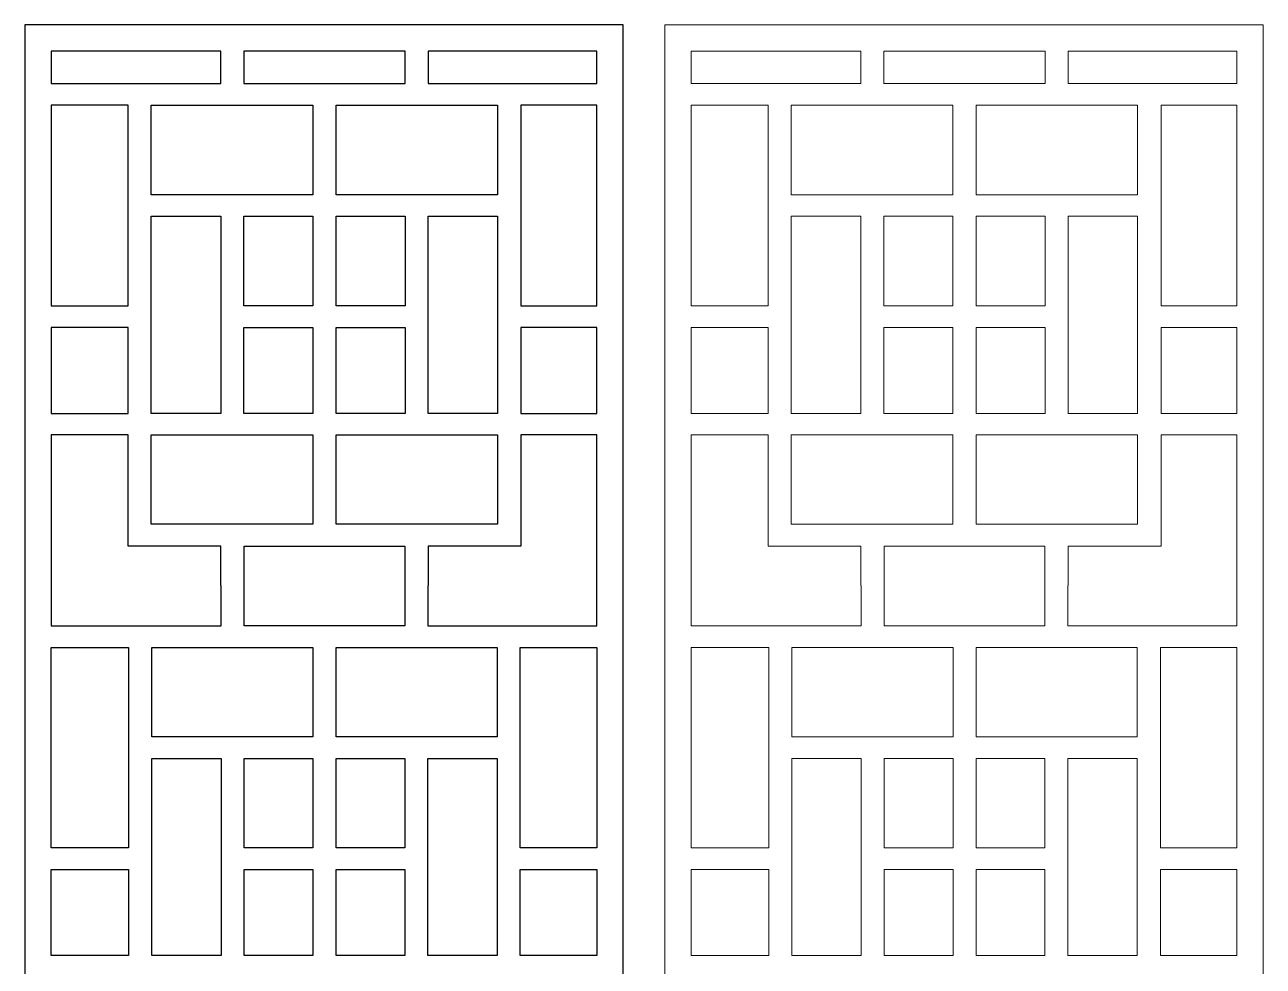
# Model space of a CAD drawing. Header units: centimetres. Extents: x -9.7 to 9.4, y -13.1 to 12.7.
# Drawn here: x -9.73 to 9.39, y -1.8 to 12.74 of the extents above; entities that cross this region are included whole.
import ezdxf

# ---------------------------------------------------------------- set-up
doc = ezdxf.new("R2010")
doc.units = ezdxf.units.CM
doc.header["$MEASUREMENT"] = 0
doc.layers.add('layer 1', color=7, linetype='Continuous')

msp = doc.modelspace()

# ---------------------------------------------------------------- linework, layer by layer
at = {"layer": 'layer 1', "color": 242}
for points, knots in [([(-9.72977, 12.74355), (-9.72977, 12.74355), (-0.49213, 12.74355), (-0.49213, 12.74355), (-0.49213, 12.74355), (-0.49213, 12.74355), (-0.49213, 12.60523), (-0.49213, 12.60523), (-0.49213, 12.60523), (-0.49213, 12.60523), (-0.49213, -12.88596), (-0.49213, -12.88596), (-0.49213, -12.88596), (-0.49213, -12.88596), (-0.49213, -13.14049), (-0.49213, -13.14049), (-0.49213, -13.14049), (-0.49213, -13.14049), (-9.72977, -13.14049), (-9.72977, -13.14049), (-9.72977, -13.14049), (-9.72977, -13.14049), (-9.72977, -12.88596), (-9.72977, -12.88596), (-9.72977, -12.88596), (-9.72977, -12.88596), (-9.72977, 12.60523), (-9.72977, 12.60523), (-9.72977, 12.60523), (-9.72977, 12.60523), (-9.72977, 12.74355), (-9.72977, 12.74355)], [0, 0, 0, 0, 0.11111111, 0.11111111, 0.11111111, 0.11111111, 0.22222222, 0.22222222, 0.22222222, 0.22222222, 0.33333333, 0.33333333, 0.33333333, 0.33333333, 0.44444444, 0.44444444, 0.44444444, 0.44444444, 0.55555556, 0.55555556, 0.55555556, 0.55555556, 0.66666667, 0.66666667, 0.66666667, 0.66666667, 0.77777778, 0.77777778, 0.77777778, 0.77777778, 1, 1, 1, 1]), ([(-6.70442, 12.33583), (-6.70442, 12.33583), (-6.70442, 11.83615), (-6.70442, 11.83615), (-6.70442, 11.83615), (-6.70442, 11.83615), (-9.32206, 11.83615), (-9.32206, 11.83615), (-9.32206, 11.83615), (-9.32206, 11.83615), (-9.32206, 12.33583), (-9.32206, 12.33583), (-9.32206, 12.33583), (-9.32206, 12.33583), (-6.70442, 12.33583), (-6.70442, 12.33583)], [0, 0, 0, 0, 0.2, 0.2, 0.2, 0.2, 0.4, 0.4, 0.4, 0.4, 0.6, 0.6, 0.6, 0.6, 1, 1, 1, 1]), ([(-3.85854, 12.33583), (-3.85854, 12.33583), (-3.85854, 11.83615), (-3.85854, 11.83615), (-3.85854, 11.83615), (-3.85854, 11.83615), (-6.34726, 11.83615), (-6.34726, 11.83615), (-6.34726, 11.83615), (-6.34726, 11.83615), (-6.34726, 12.33583), (-6.34726, 12.33583), (-6.34726, 12.33583), (-6.34726, 12.33583), (-3.85854, 12.33583), (-3.85854, 12.33583)], [0, 0, 0, 0, 0.2, 0.2, 0.2, 0.2, 0.4, 0.4, 0.4, 0.4, 0.6, 0.6, 0.6, 0.6, 1, 1, 1, 1]), ([(-0.89984, 11.83615), (-0.89984, 11.83615), (-3.50138, 11.83615), (-3.50138, 11.83615), (-3.50138, 11.83615), (-3.50138, 11.83615), (-3.50138, 12.33583), (-3.50138, 12.33583), (-3.50138, 12.33583), (-3.50138, 12.33583), (-0.89984, 12.33583), (-0.89984, 12.33583), (-0.89984, 12.33583), (-0.89984, 12.33583), (-0.89984, 11.83615), (-0.89984, 11.83615)], [0, 0, 0, 0, 0.2, 0.2, 0.2, 0.2, 0.4, 0.4, 0.4, 0.4, 0.6, 0.6, 0.6, 0.6, 1, 1, 1, 1]), ([(-9.32206, 11.50325), (-9.32206, 11.50325), (-8.13559, 11.50325), (-8.13559, 11.50325), (-8.13559, 11.50325), (-8.13559, 11.50325), (-8.13559, 8.40338), (-8.13559, 8.40338), (-8.13559, 8.40338), (-8.13559, 8.40338), (-9.32206, 8.40338), (-9.32206, 8.40338), (-9.32206, 8.40338), (-9.32206, 8.40338), (-9.32206, 11.50325), (-9.32206, 11.50325)], [0, 0, 0, 0, 0.2, 0.2, 0.2, 0.2, 0.4, 0.4, 0.4, 0.4, 0.6, 0.6, 0.6, 0.6, 1, 1, 1, 1]), ([(-7.77843, 10.11885), (-7.77843, 10.11885), (-5.28148, 10.11885), (-5.28148, 10.11885), (-5.28148, 10.11885), (-5.28148, 10.11885), (-5.28148, 11.50325), (-5.28148, 11.50325), (-5.28148, 11.50325), (-5.28148, 11.50325), (-7.77843, 11.50325), (-7.77843, 11.50325), (-7.77843, 11.50325), (-7.77843, 11.50325), (-7.77843, 10.11885), (-7.77843, 10.11885)], [0, 0, 0, 0, 0.2, 0.2, 0.2, 0.2, 0.4, 0.4, 0.4, 0.4, 0.6, 0.6, 0.6, 0.6, 1, 1, 1, 1]), ([(-4.92437, 10.11885), (-4.92437, 10.11885), (-2.43423, 10.11885), (-2.43423, 10.11885), (-2.43423, 10.11885), (-2.43423, 10.11885), (-2.43423, 11.50325), (-2.43423, 11.50325), (-2.43423, 11.50325), (-2.43423, 11.50325), (-4.92437, 11.50325), (-4.92437, 11.50325), (-4.92437, 11.50325), (-4.92437, 11.50325), (-4.92437, 10.11885), (-4.92437, 10.11885)], [0, 0, 0, 0, 0.2, 0.2, 0.2, 0.2, 0.4, 0.4, 0.4, 0.4, 0.6, 0.6, 0.6, 0.6, 1, 1, 1, 1]), ([(-0.89984, 8.40338), (-0.89984, 8.40338), (-2.07025, 8.40338), (-2.07025, 8.40338), (-2.07025, 8.40338), (-2.07025, 8.40338), (-2.07025, 11.50325), (-2.07025, 11.50325), (-2.07025, 11.50325), (-2.07025, 11.50325), (-0.89984, 11.50325), (-0.89984, 11.50325), (-0.89984, 11.50325), (-0.89984, 11.50325), (-0.89984, 8.40338), (-0.89984, 8.40338)], [0, 0, 0, 0, 0.2, 0.2, 0.2, 0.2, 0.4, 0.4, 0.4, 0.4, 0.6, 0.6, 0.6, 0.6, 1, 1, 1, 1]), ([(-6.70442, 9.7859), (-6.70442, 9.7859), (-7.77843, 9.7859), (-7.77843, 9.7859), (-7.77843, 9.7859), (-7.77843, 9.7859), (-7.77843, 6.74246), (-7.77843, 6.74246), (-7.77843, 6.74246), (-7.77843, 6.74246), (-6.70442, 6.74246), (-6.70442, 6.74246), (-6.70442, 6.74246), (-6.70442, 6.74246), (-6.70442, 9.7859), (-6.70442, 9.7859)], [0, 0, 0, 0, 0.2, 0.2, 0.2, 0.2, 0.4, 0.4, 0.4, 0.4, 0.6, 0.6, 0.6, 0.6, 1, 1, 1, 1]), ([(-5.28148, 9.7859), (-5.28148, 9.7859), (-6.34726, 9.7859), (-6.34726, 9.7859), (-6.34726, 9.7859), (-6.34726, 9.7859), (-6.34726, 8.40338), (-6.34726, 8.40338), (-6.34726, 8.40338), (-6.34726, 8.40338), (-5.28148, 8.40338), (-5.28148, 8.40338), (-5.28148, 8.40338), (-5.28148, 8.40338), (-5.28148, 9.7859), (-5.28148, 9.7859)], [0, 0, 0, 0, 0.2, 0.2, 0.2, 0.2, 0.4, 0.4, 0.4, 0.4, 0.6, 0.6, 0.6, 0.6, 1, 1, 1, 1]), ([(-3.85854, 9.7859), (-3.85854, 9.7859), (-4.92437, 9.7859), (-4.92437, 9.7859), (-4.92437, 9.7859), (-4.92437, 9.7859), (-4.92437, 8.40338), (-4.92437, 8.40338), (-4.92437, 8.40338), (-4.92437, 8.40338), (-3.85854, 8.40338), (-3.85854, 8.40338), (-3.85854, 8.40338), (-3.85854, 8.40338), (-3.85854, 9.7859), (-3.85854, 9.7859)], [0, 0, 0, 0, 0.2, 0.2, 0.2, 0.2, 0.4, 0.4, 0.4, 0.4, 0.6, 0.6, 0.6, 0.6, 1, 1, 1, 1]), ([(-2.43423, 9.7859), (-2.43423, 9.7859), (-3.50138, 9.7859), (-3.50138, 9.7859), (-3.50138, 9.7859), (-3.50138, 9.7859), (-3.50138, 6.74246), (-3.50138, 6.74246), (-3.50138, 6.74246), (-3.50138, 6.74246), (-2.43423, 6.74246), (-2.43423, 6.74246), (-2.43423, 6.74246), (-2.43423, 6.74246), (-2.43423, 9.7859), (-2.43423, 9.7859)], [0, 0, 0, 0, 0.2, 0.2, 0.2, 0.2, 0.4, 0.4, 0.4, 0.4, 0.6, 0.6, 0.6, 0.6, 1, 1, 1, 1]), ([(-9.32206, 8.07048), (-9.32206, 8.07048), (-8.13559, 8.07048), (-8.13559, 8.07048), (-8.13559, 8.07048), (-8.13559, 8.07048), (-8.13559, 6.74246), (-8.13559, 6.74246), (-8.13559, 6.74246), (-8.13559, 6.74246), (-9.32206, 6.74246), (-9.32206, 6.74246), (-9.32206, 6.74246), (-9.32206, 6.74246), (-9.32206, 8.07048), (-9.32206, 8.07048)], [0, 0, 0, 0, 0.2, 0.2, 0.2, 0.2, 0.4, 0.4, 0.4, 0.4, 0.6, 0.6, 0.6, 0.6, 1, 1, 1, 1]), ([(-5.28148, 8.07048), (-5.28148, 8.07048), (-6.34726, 8.07048), (-6.34726, 8.07048), (-6.34726, 8.07048), (-6.34726, 8.07048), (-6.34726, 6.74246), (-6.34726, 6.74246), (-6.34726, 6.74246), (-6.34726, 6.74246), (-5.28148, 6.74246), (-5.28148, 6.74246), (-5.28148, 6.74246), (-5.28148, 6.74246), (-5.28148, 8.07048), (-5.28148, 8.07048)], [0, 0, 0, 0, 0.2, 0.2, 0.2, 0.2, 0.4, 0.4, 0.4, 0.4, 0.6, 0.6, 0.6, 0.6, 1, 1, 1, 1]), ([(-3.85854, 8.07048), (-3.85854, 8.07048), (-4.92437, 8.07048), (-4.92437, 8.07048), (-4.92437, 8.07048), (-4.92437, 8.07048), (-4.92437, 6.74246), (-4.92437, 6.74246), (-4.92437, 6.74246), (-4.92437, 6.74246), (-3.85854, 6.74246), (-3.85854, 6.74246), (-3.85854, 6.74246), (-3.85854, 6.74246), (-3.85854, 8.07048), (-3.85854, 8.07048)], [0, 0, 0, 0, 0.2, 0.2, 0.2, 0.2, 0.4, 0.4, 0.4, 0.4, 0.6, 0.6, 0.6, 0.6, 1, 1, 1, 1]), ([(-0.89984, 6.74246), (-0.89984, 6.74246), (-2.07025, 6.74246), (-2.07025, 6.74246), (-2.07025, 6.74246), (-2.07025, 6.74246), (-2.07025, 8.07048), (-2.07025, 8.07048), (-2.07025, 8.07048), (-2.07025, 8.07048), (-0.89984, 8.07048), (-0.89984, 8.07048), (-0.89984, 8.07048), (-0.89984, 8.07048), (-0.89984, 6.74246), (-0.89984, 6.74246)], [0, 0, 0, 0, 0.2, 0.2, 0.2, 0.2, 0.4, 0.4, 0.4, 0.4, 0.6, 0.6, 0.6, 0.6, 1, 1, 1, 1]), ([(-9.32206, 6.40951), (-9.32206, 6.40951), (-8.13559, 6.40951), (-8.13559, 6.40951), (-8.13559, 6.40951), (-8.13559, 6.40951), (-8.13559, 4.68927), (-8.13559, 4.68927), (-8.13559, 4.68927), (-7.67632, 4.68927), (-7.17756, 4.68927), (-6.70442, 4.68927), (-6.70442, 4.68927), (-6.70442, 4.68927), (-6.70442, 4.08258), (-6.70442, 4.08258), (-6.70442, 4.08258), (-6.70442, 4.08258), (-6.69964, 4.08258), (-6.69964, 4.08258), (-6.69964, 4.08258), (-6.69964, 4.08258), (-6.69964, 3.46151), (-6.69964, 3.46151), (-6.69964, 3.46151), (-6.69964, 3.46151), (-9.32206, 3.46151), (-9.32206, 3.46151), (-9.32206, 3.46151), (-9.32206, 3.46151), (-9.32206, 6.40951), (-9.32206, 6.40951)], [0, 0, 0, 0, 0.11111111, 0.11111111, 0.11111111, 0.11111111, 0.22222222, 0.22222222, 0.22222222, 0.22222222, 0.33333333, 0.33333333, 0.33333333, 0.33333333, 0.44444444, 0.44444444, 0.44444444, 0.44444444, 0.55555556, 0.55555556, 0.55555556, 0.55555556, 0.66666667, 0.66666667, 0.66666667, 0.66666667, 0.77777778, 0.77777778, 0.77777778, 0.77777778, 1, 1, 1, 1]), ([(-5.28148, 5.03024), (-5.28148, 5.03024), (-5.28148, 6.40951), (-5.28148, 6.40951), (-5.28148, 6.40951), (-5.28148, 6.40951), (-7.77843, 6.40951), (-7.77843, 6.40951), (-7.77843, 6.40951), (-7.77843, 6.40951), (-7.77843, 5.03024), (-7.77843, 5.03024), (-7.77843, 5.03024), (-7.77843, 5.03024), (-5.28148, 5.03024), (-5.28148, 5.03024)], [0, 0, 0, 0, 0.2, 0.2, 0.2, 0.2, 0.4, 0.4, 0.4, 0.4, 0.6, 0.6, 0.6, 0.6, 1, 1, 1, 1]), ([(-2.43423, 6.40951), (-2.43423, 6.40951), (-4.92437, 6.40951), (-4.92437, 6.40951), (-4.92437, 6.40951), (-4.92437, 6.40951), (-4.92437, 5.03024), (-4.92437, 5.03024), (-4.92437, 5.03024), (-4.92437, 5.03024), (-2.43423, 5.03024), (-2.43423, 5.03024), (-2.43423, 5.03024), (-2.43423, 5.03024), (-2.43423, 6.40951), (-2.43423, 6.40951)], [0, 0, 0, 0, 0.2, 0.2, 0.2, 0.2, 0.4, 0.4, 0.4, 0.4, 0.6, 0.6, 0.6, 0.6, 1, 1, 1, 1]), ([(-3.5062, 4.08258), (-3.5062, 4.08258), (-3.50138, 4.08258), (-3.50138, 4.08258), (-3.50138, 4.08258), (-3.50138, 4.08258), (-3.50138, 4.68927), (-3.50138, 4.68927), (-3.50138, 4.68927), (-3.02664, 4.68927), (-2.53149, 4.68927), (-2.07025, 4.68927), (-2.07025, 4.68927), (-2.07025, 4.68927), (-2.07025, 6.40951), (-2.07025, 6.40951), (-2.07025, 6.40951), (-2.07025, 6.40951), (-0.89984, 6.40951), (-0.89984, 6.40951), (-0.89984, 6.40951), (-0.89984, 6.40951), (-0.89984, 3.46151), (-0.89984, 3.46151), (-0.89984, 3.46151), (-0.89984, 3.46151), (-3.5062, 3.46151), (-3.5062, 3.46151), (-3.5062, 3.46151), (-3.5062, 3.46151), (-3.5062, 4.08258), (-3.5062, 4.08258)], [0, 0, 0, 0, 0.11111111, 0.11111111, 0.11111111, 0.11111111, 0.22222222, 0.22222222, 0.22222222, 0.22222222, 0.33333333, 0.33333333, 0.33333333, 0.33333333, 0.44444444, 0.44444444, 0.44444444, 0.44444444, 0.55555556, 0.55555556, 0.55555556, 0.55555556, 0.66666667, 0.66666667, 0.66666667, 0.66666667, 0.77777778, 0.77777778, 0.77777778, 0.77777778, 1, 1, 1, 1]), ([(-3.86261, 4.68927), (-3.86261, 4.68927), (-6.34323, 4.68927), (-6.34323, 4.68927), (-6.34323, 4.68927), (-6.34323, 4.68927), (-6.34323, 3.46151), (-6.34323, 3.46151), (-6.34323, 3.46151), (-6.34323, 3.46151), (-3.86261, 3.46151), (-3.86261, 3.46151), (-3.86261, 3.46151), (-3.86261, 3.46151), (-3.86261, 4.68927), (-3.86261, 4.68927)], [0, 0, 0, 0, 0.2, 0.2, 0.2, 0.2, 0.4, 0.4, 0.4, 0.4, 0.6, 0.6, 0.6, 0.6, 1, 1, 1, 1]), ([(-9.32206, 0.03072), (-9.32206, 0.03072), (-8.12637, 0.03072), (-8.12637, 0.03072), (-8.12637, 0.03072), (-8.12637, 0.03072), (-8.12637, 3.12868), (-8.12637, 3.12868), (-8.12637, 3.12868), (-8.12637, 3.12868), (-9.32206, 3.12868), (-9.32206, 3.12868), (-9.32206, 3.12868), (-9.32206, 3.12868), (-9.32206, 0.03072), (-9.32206, 0.03072)], [0, 0, 0, 0, 0.2, 0.2, 0.2, 0.2, 0.4, 0.4, 0.4, 0.4, 0.6, 0.6, 0.6, 0.6, 1, 1, 1, 1]), ([(-7.76996, 1.74517), (-7.76996, 1.74517), (-5.28113, 1.74517), (-5.28113, 1.74517), (-5.28113, 1.74517), (-5.28113, 1.74517), (-5.28113, 3.12868), (-5.28113, 3.12868), (-5.28113, 3.12868), (-5.28113, 3.12868), (-7.76996, 3.12868), (-7.76996, 3.12868), (-7.76996, 3.12868), (-7.76996, 3.12868), (-7.76996, 1.74517), (-7.76996, 1.74517)], [0, 0, 0, 0, 0.2, 0.2, 0.2, 0.2, 0.4, 0.4, 0.4, 0.4, 0.6, 0.6, 0.6, 0.6, 1, 1, 1, 1]), ([(-4.92477, 1.74517), (-4.92477, 1.74517), (-2.43593, 1.74517), (-2.43593, 1.74517), (-2.43593, 1.74517), (-2.43593, 1.74517), (-2.43593, 3.12868), (-2.43593, 3.12868), (-2.43593, 3.12868), (-2.43593, 3.12868), (-4.92477, 3.12868), (-4.92477, 3.12868), (-4.92477, 3.12868), (-4.92477, 3.12868), (-4.92477, 1.74517), (-4.92477, 1.74517)], [0, 0, 0, 0, 0.2, 0.2, 0.2, 0.2, 0.4, 0.4, 0.4, 0.4, 0.6, 0.6, 0.6, 0.6, 1, 1, 1, 1]), ([(-0.89984, 3.12868), (-0.89984, 3.12868), (-2.07952, 3.12868), (-2.07952, 3.12868), (-2.07952, 3.12868), (-2.07952, 3.12868), (-2.07952, 0.03072), (-2.07952, 0.03072), (-2.07952, 0.03072), (-2.07952, 0.03072), (-0.89984, 0.03072), (-0.89984, 0.03072), (-0.89984, 0.03072), (-0.89984, 0.03072), (-0.89984, 3.12868), (-0.89984, 3.12868)], [0, 0, 0, 0, 0.2, 0.2, 0.2, 0.2, 0.4, 0.4, 0.4, 0.4, 0.6, 0.6, 0.6, 0.6, 1, 1, 1, 1]), ([(-6.69964, 1.41235), (-6.69964, 1.41235), (-7.76996, 1.41235), (-7.76996, 1.41235), (-7.76996, 1.41235), (-7.76996, 1.41235), (-7.76996, -1.62917), (-7.76996, -1.62917), (-7.76996, -1.62917), (-7.76996, -1.62917), (-6.69964, -1.62917), (-6.69964, -1.62917), (-6.69964, -1.62917), (-6.69964, -1.62917), (-6.69964, 1.41235), (-6.69964, 1.41235)], [0, 0, 0, 0, 0.2, 0.2, 0.2, 0.2, 0.4, 0.4, 0.4, 0.4, 0.6, 0.6, 0.6, 0.6, 1, 1, 1, 1]), ([(-5.28113, 1.41235), (-5.28113, 1.41235), (-6.34323, 1.41235), (-6.34323, 1.41235), (-6.34323, 1.41235), (-6.34323, 1.41235), (-6.34323, 0.03072), (-6.34323, 0.03072), (-6.34323, 0.03072), (-6.34323, 0.03072), (-5.28113, 0.03072), (-5.28113, 0.03072), (-5.28113, 0.03072), (-5.28113, 0.03072), (-5.28113, 1.41235), (-5.28113, 1.41235)], [0, 0, 0, 0, 0.2, 0.2, 0.2, 0.2, 0.4, 0.4, 0.4, 0.4, 0.6, 0.6, 0.6, 0.6, 1, 1, 1, 1]), ([(-3.86261, 1.41235), (-3.86261, 1.41235), (-4.92477, 1.41235), (-4.92477, 1.41235), (-4.92477, 1.41235), (-4.92477, 1.41235), (-4.92477, 0.03072), (-4.92477, 0.03072), (-4.92477, 0.03072), (-4.92477, 0.03072), (-3.86261, 0.03072), (-3.86261, 0.03072), (-3.86261, 0.03072), (-3.86261, 0.03072), (-3.86261, 1.41235), (-3.86261, 1.41235)], [0, 0, 0, 0, 0.2, 0.2, 0.2, 0.2, 0.4, 0.4, 0.4, 0.4, 0.6, 0.6, 0.6, 0.6, 1, 1, 1, 1]), ([(-2.43593, 1.41235), (-2.43593, 1.41235), (-3.5062, 1.41235), (-3.5062, 1.41235), (-3.5062, 1.41235), (-3.5062, 1.41235), (-3.5062, -1.62917), (-3.5062, -1.62917), (-3.5062, -1.62917), (-3.5062, -1.62917), (-2.43593, -1.62917), (-2.43593, -1.62917), (-2.43593, -1.62917), (-2.43593, -1.62917), (-2.43593, 1.41235), (-2.43593, 1.41235)], [0, 0, 0, 0, 0.2, 0.2, 0.2, 0.2, 0.4, 0.4, 0.4, 0.4, 0.6, 0.6, 0.6, 0.6, 1, 1, 1, 1]), ([(-9.32206, -1.62917), (-9.32206, -1.62917), (-8.12637, -1.62917), (-8.12637, -1.62917), (-8.12637, -1.62917), (-8.12637, -1.62917), (-8.12637, -0.30206), (-8.12637, -0.30206), (-8.12637, -0.30206), (-8.12637, -0.30206), (-9.32206, -0.30206), (-9.32206, -0.30206), (-9.32206, -0.30206), (-9.32206, -0.30206), (-9.32206, -1.62917), (-9.32206, -1.62917)], [0, 0, 0, 0, 0.2, 0.2, 0.2, 0.2, 0.4, 0.4, 0.4, 0.4, 0.6, 0.6, 0.6, 0.6, 1, 1, 1, 1]), ([(-5.28113, -0.30206), (-5.28113, -0.30206), (-6.34323, -0.30206), (-6.34323, -0.30206), (-6.34323, -0.30206), (-6.34323, -0.30206), (-6.34323, -1.62917), (-6.34323, -1.62917), (-6.34323, -1.62917), (-6.34323, -1.62917), (-5.28113, -1.62917), (-5.28113, -1.62917), (-5.28113, -1.62917), (-5.28113, -1.62917), (-5.28113, -0.30206), (-5.28113, -0.30206)], [0, 0, 0, 0, 0.2, 0.2, 0.2, 0.2, 0.4, 0.4, 0.4, 0.4, 0.6, 0.6, 0.6, 0.6, 1, 1, 1, 1]), ([(-3.86261, -0.30206), (-3.86261, -0.30206), (-4.92477, -0.30206), (-4.92477, -0.30206), (-4.92477, -0.30206), (-4.92477, -0.30206), (-4.92477, -1.62917), (-4.92477, -1.62917), (-4.92477, -1.62917), (-4.92477, -1.62917), (-3.86261, -1.62917), (-3.86261, -1.62917), (-3.86261, -1.62917), (-3.86261, -1.62917), (-3.86261, -0.30206), (-3.86261, -0.30206)], [0, 0, 0, 0, 0.2, 0.2, 0.2, 0.2, 0.4, 0.4, 0.4, 0.4, 0.6, 0.6, 0.6, 0.6, 1, 1, 1, 1]), ([(-0.89984, -0.30206), (-0.89984, -0.30206), (-2.07952, -0.30206), (-2.07952, -0.30206), (-2.07952, -0.30206), (-2.07952, -0.30206), (-2.07952, -1.62917), (-2.07952, -1.62917), (-2.07952, -1.62917), (-2.07952, -1.62917), (-0.89984, -1.62917), (-0.89984, -1.62917), (-0.89984, -1.62917), (-0.89984, -1.62917), (-0.89984, -0.30206), (-0.89984, -0.30206)], [0, 0, 0, 0, 0.2, 0.2, 0.2, 0.2, 0.4, 0.4, 0.4, 0.4, 0.6, 0.6, 0.6, 0.6, 1, 1, 1, 1])]:
    msp.add_open_spline(points, degree=3, knots=knots, dxfattribs=at)
at = {"layer": 'layer 1', "color": 177, "lineweight": 9}
for points, knots in [([(0.15175, 12.74355), (0.15175, 12.74355), (9.38939, 12.74355), (9.38939, 12.74355), (9.38939, 12.74355), (9.38939, 12.74355), (9.38939, 12.60523), (9.38939, 12.60523), (9.38939, 12.60523), (9.38939, 12.60523), (9.38939, -12.88596), (9.38939, -12.88596), (9.38939, -12.88596), (9.38939, -12.88596), (9.38939, -13.14049), (9.38939, -13.14049), (9.38939, -13.14049), (9.38939, -13.14049), (0.15175, -13.14049), (0.15175, -13.14049), (0.15175, -13.14049), (0.15175, -13.14049), (0.15175, -12.88596), (0.15175, -12.88596), (0.15175, -12.88596), (0.15175, -12.88596), (0.15175, 12.60523), (0.15175, 12.60523), (0.15175, 12.60523), (0.15175, 12.60523), (0.15175, 12.74355), (0.15175, 12.74355)], [0, 0, 0, 0, 0.11111111, 0.11111111, 0.11111111, 0.11111111, 0.22222222, 0.22222222, 0.22222222, 0.22222222, 0.33333333, 0.33333333, 0.33333333, 0.33333333, 0.44444444, 0.44444444, 0.44444444, 0.44444444, 0.55555556, 0.55555556, 0.55555556, 0.55555556, 0.66666667, 0.66666667, 0.66666667, 0.66666667, 0.77777778, 0.77777778, 0.77777778, 0.77777778, 1, 1, 1, 1]), ([(3.1771, 12.33583), (3.1771, 12.33583), (3.1771, 11.83615), (3.1771, 11.83615), (3.1771, 11.83615), (3.1771, 11.83615), (0.55946, 11.83615), (0.55946, 11.83615), (0.55946, 11.83615), (0.55946, 11.83615), (0.55946, 12.33583), (0.55946, 12.33583), (0.55946, 12.33583), (0.55946, 12.33583), (3.1771, 12.33583), (3.1771, 12.33583)], [0, 0, 0, 0, 0.2, 0.2, 0.2, 0.2, 0.4, 0.4, 0.4, 0.4, 0.6, 0.6, 0.6, 0.6, 1, 1, 1, 1]), ([(6.02298, 12.33583), (6.02298, 12.33583), (6.02298, 11.83615), (6.02298, 11.83615), (6.02298, 11.83615), (6.02298, 11.83615), (3.53426, 11.83615), (3.53426, 11.83615), (3.53426, 11.83615), (3.53426, 11.83615), (3.53426, 12.33583), (3.53426, 12.33583), (3.53426, 12.33583), (3.53426, 12.33583), (6.02298, 12.33583), (6.02298, 12.33583)], [0, 0, 0, 0, 0.2, 0.2, 0.2, 0.2, 0.4, 0.4, 0.4, 0.4, 0.6, 0.6, 0.6, 0.6, 1, 1, 1, 1]), ([(8.98168, 11.83615), (8.98168, 11.83615), (6.38014, 11.83615), (6.38014, 11.83615), (6.38014, 11.83615), (6.38014, 11.83615), (6.38014, 12.33583), (6.38014, 12.33583), (6.38014, 12.33583), (6.38014, 12.33583), (8.98168, 12.33583), (8.98168, 12.33583), (8.98168, 12.33583), (8.98168, 12.33583), (8.98168, 11.83615), (8.98168, 11.83615)], [0, 0, 0, 0, 0.2, 0.2, 0.2, 0.2, 0.4, 0.4, 0.4, 0.4, 0.6, 0.6, 0.6, 0.6, 1, 1, 1, 1]), ([(0.55946, 11.50325), (0.55946, 11.50325), (1.74593, 11.50325), (1.74593, 11.50325), (1.74593, 11.50325), (1.74593, 11.50325), (1.74593, 8.40338), (1.74593, 8.40338), (1.74593, 8.40338), (1.74593, 8.40338), (0.55946, 8.40338), (0.55946, 8.40338), (0.55946, 8.40338), (0.55946, 8.40338), (0.55946, 11.50325), (0.55946, 11.50325)], [0, 0, 0, 0, 0.2, 0.2, 0.2, 0.2, 0.4, 0.4, 0.4, 0.4, 0.6, 0.6, 0.6, 0.6, 1, 1, 1, 1]), ([(2.10309, 10.11885), (2.10309, 10.11885), (4.60004, 10.11885), (4.60004, 10.11885), (4.60004, 10.11885), (4.60004, 10.11885), (4.60004, 11.50325), (4.60004, 11.50325), (4.60004, 11.50325), (4.60004, 11.50325), (2.10309, 11.50325), (2.10309, 11.50325), (2.10309, 11.50325), (2.10309, 11.50325), (2.10309, 10.11885), (2.10309, 10.11885)], [0, 0, 0, 0, 0.2, 0.2, 0.2, 0.2, 0.4, 0.4, 0.4, 0.4, 0.6, 0.6, 0.6, 0.6, 1, 1, 1, 1]), ([(4.95715, 10.11885), (4.95715, 10.11885), (7.44729, 10.11885), (7.44729, 10.11885), (7.44729, 10.11885), (7.44729, 10.11885), (7.44729, 11.50325), (7.44729, 11.50325), (7.44729, 11.50325), (7.44729, 11.50325), (4.95715, 11.50325), (4.95715, 11.50325), (4.95715, 11.50325), (4.95715, 11.50325), (4.95715, 10.11885), (4.95715, 10.11885)], [0, 0, 0, 0, 0.2, 0.2, 0.2, 0.2, 0.4, 0.4, 0.4, 0.4, 0.6, 0.6, 0.6, 0.6, 1, 1, 1, 1]), ([(8.98168, 8.40338), (8.98168, 8.40338), (7.81127, 8.40338), (7.81127, 8.40338), (7.81127, 8.40338), (7.81127, 8.40338), (7.81127, 11.50325), (7.81127, 11.50325), (7.81127, 11.50325), (7.81127, 11.50325), (8.98168, 11.50325), (8.98168, 11.50325), (8.98168, 11.50325), (8.98168, 11.50325), (8.98168, 8.40338), (8.98168, 8.40338)], [0, 0, 0, 0, 0.2, 0.2, 0.2, 0.2, 0.4, 0.4, 0.4, 0.4, 0.6, 0.6, 0.6, 0.6, 1, 1, 1, 1]), ([(3.1771, 9.7859), (3.1771, 9.7859), (2.10309, 9.7859), (2.10309, 9.7859), (2.10309, 9.7859), (2.10309, 9.7859), (2.10309, 6.74246), (2.10309, 6.74246), (2.10309, 6.74246), (2.10309, 6.74246), (3.1771, 6.74246), (3.1771, 6.74246), (3.1771, 6.74246), (3.1771, 6.74246), (3.1771, 9.7859), (3.1771, 9.7859)], [0, 0, 0, 0, 0.2, 0.2, 0.2, 0.2, 0.4, 0.4, 0.4, 0.4, 0.6, 0.6, 0.6, 0.6, 1, 1, 1, 1]), ([(4.60004, 9.7859), (4.60004, 9.7859), (3.53426, 9.7859), (3.53426, 9.7859), (3.53426, 9.7859), (3.53426, 9.7859), (3.53426, 8.40338), (3.53426, 8.40338), (3.53426, 8.40338), (3.53426, 8.40338), (4.60004, 8.40338), (4.60004, 8.40338), (4.60004, 8.40338), (4.60004, 8.40338), (4.60004, 9.7859), (4.60004, 9.7859)], [0, 0, 0, 0, 0.2, 0.2, 0.2, 0.2, 0.4, 0.4, 0.4, 0.4, 0.6, 0.6, 0.6, 0.6, 1, 1, 1, 1]), ([(6.02298, 9.7859), (6.02298, 9.7859), (4.95715, 9.7859), (4.95715, 9.7859), (4.95715, 9.7859), (4.95715, 9.7859), (4.95715, 8.40338), (4.95715, 8.40338), (4.95715, 8.40338), (4.95715, 8.40338), (6.02298, 8.40338), (6.02298, 8.40338), (6.02298, 8.40338), (6.02298, 8.40338), (6.02298, 9.7859), (6.02298, 9.7859)], [0, 0, 0, 0, 0.2, 0.2, 0.2, 0.2, 0.4, 0.4, 0.4, 0.4, 0.6, 0.6, 0.6, 0.6, 1, 1, 1, 1]), ([(7.44729, 9.7859), (7.44729, 9.7859), (6.38014, 9.7859), (6.38014, 9.7859), (6.38014, 9.7859), (6.38014, 9.7859), (6.38014, 6.74246), (6.38014, 6.74246), (6.38014, 6.74246), (6.38014, 6.74246), (7.44729, 6.74246), (7.44729, 6.74246), (7.44729, 6.74246), (7.44729, 6.74246), (7.44729, 9.7859), (7.44729, 9.7859)], [0, 0, 0, 0, 0.2, 0.2, 0.2, 0.2, 0.4, 0.4, 0.4, 0.4, 0.6, 0.6, 0.6, 0.6, 1, 1, 1, 1]), ([(0.55946, 8.07048), (0.55946, 8.07048), (1.74593, 8.07048), (1.74593, 8.07048), (1.74593, 8.07048), (1.74593, 8.07048), (1.74593, 6.74246), (1.74593, 6.74246), (1.74593, 6.74246), (1.74593, 6.74246), (0.55946, 6.74246), (0.55946, 6.74246), (0.55946, 6.74246), (0.55946, 6.74246), (0.55946, 8.07048), (0.55946, 8.07048)], [0, 0, 0, 0, 0.2, 0.2, 0.2, 0.2, 0.4, 0.4, 0.4, 0.4, 0.6, 0.6, 0.6, 0.6, 1, 1, 1, 1]), ([(4.60004, 8.07048), (4.60004, 8.07048), (3.53426, 8.07048), (3.53426, 8.07048), (3.53426, 8.07048), (3.53426, 8.07048), (3.53426, 6.74246), (3.53426, 6.74246), (3.53426, 6.74246), (3.53426, 6.74246), (4.60004, 6.74246), (4.60004, 6.74246), (4.60004, 6.74246), (4.60004, 6.74246), (4.60004, 8.07048), (4.60004, 8.07048)], [0, 0, 0, 0, 0.2, 0.2, 0.2, 0.2, 0.4, 0.4, 0.4, 0.4, 0.6, 0.6, 0.6, 0.6, 1, 1, 1, 1]), ([(6.02298, 8.07048), (6.02298, 8.07048), (4.95715, 8.07048), (4.95715, 8.07048), (4.95715, 8.07048), (4.95715, 8.07048), (4.95715, 6.74246), (4.95715, 6.74246), (4.95715, 6.74246), (4.95715, 6.74246), (6.02298, 6.74246), (6.02298, 6.74246), (6.02298, 6.74246), (6.02298, 6.74246), (6.02298, 8.07048), (6.02298, 8.07048)], [0, 0, 0, 0, 0.2, 0.2, 0.2, 0.2, 0.4, 0.4, 0.4, 0.4, 0.6, 0.6, 0.6, 0.6, 1, 1, 1, 1]), ([(8.98168, 6.74246), (8.98168, 6.74246), (7.81127, 6.74246), (7.81127, 6.74246), (7.81127, 6.74246), (7.81127, 6.74246), (7.81127, 8.07048), (7.81127, 8.07048), (7.81127, 8.07048), (7.81127, 8.07048), (8.98168, 8.07048), (8.98168, 8.07048), (8.98168, 8.07048), (8.98168, 8.07048), (8.98168, 6.74246), (8.98168, 6.74246)], [0, 0, 0, 0, 0.2, 0.2, 0.2, 0.2, 0.4, 0.4, 0.4, 0.4, 0.6, 0.6, 0.6, 0.6, 1, 1, 1, 1]), ([(0.55946, 6.40951), (0.55946, 6.40951), (1.74593, 6.40951), (1.74593, 6.40951), (1.74593, 6.40951), (1.74593, 6.40951), (1.74593, 4.68927), (1.74593, 4.68927), (1.74593, 4.68927), (2.2052, 4.68927), (2.70396, 4.68927), (3.1771, 4.68927), (3.1771, 4.68927), (3.1771, 4.68927), (3.1771, 4.08258), (3.1771, 4.08258), (3.1771, 4.08258), (3.1771, 4.08258), (3.18188, 4.08258), (3.18188, 4.08258), (3.18188, 4.08258), (3.18188, 4.08258), (3.18188, 3.46151), (3.18188, 3.46151), (3.18188, 3.46151), (3.18188, 3.46151), (0.55946, 3.46151), (0.55946, 3.46151), (0.55946, 3.46151), (0.55946, 3.46151), (0.55946, 6.40951), (0.55946, 6.40951)], [0, 0, 0, 0, 0.11111111, 0.11111111, 0.11111111, 0.11111111, 0.22222222, 0.22222222, 0.22222222, 0.22222222, 0.33333333, 0.33333333, 0.33333333, 0.33333333, 0.44444444, 0.44444444, 0.44444444, 0.44444444, 0.55555556, 0.55555556, 0.55555556, 0.55555556, 0.66666667, 0.66666667, 0.66666667, 0.66666667, 0.77777778, 0.77777778, 0.77777778, 0.77777778, 1, 1, 1, 1]), ([(4.60004, 5.03024), (4.60004, 5.03024), (4.60004, 6.40951), (4.60004, 6.40951), (4.60004, 6.40951), (4.60004, 6.40951), (2.10309, 6.40951), (2.10309, 6.40951), (2.10309, 6.40951), (2.10309, 6.40951), (2.10309, 5.03024), (2.10309, 5.03024), (2.10309, 5.03024), (2.10309, 5.03024), (4.60004, 5.03024), (4.60004, 5.03024)], [0, 0, 0, 0, 0.2, 0.2, 0.2, 0.2, 0.4, 0.4, 0.4, 0.4, 0.6, 0.6, 0.6, 0.6, 1, 1, 1, 1]), ([(7.44729, 6.40951), (7.44729, 6.40951), (4.95715, 6.40951), (4.95715, 6.40951), (4.95715, 6.40951), (4.95715, 6.40951), (4.95715, 5.03024), (4.95715, 5.03024), (4.95715, 5.03024), (4.95715, 5.03024), (7.44729, 5.03024), (7.44729, 5.03024), (7.44729, 5.03024), (7.44729, 5.03024), (7.44729, 6.40951), (7.44729, 6.40951)], [0, 0, 0, 0, 0.2, 0.2, 0.2, 0.2, 0.4, 0.4, 0.4, 0.4, 0.6, 0.6, 0.6, 0.6, 1, 1, 1, 1]), ([(6.37532, 4.08258), (6.37532, 4.08258), (6.38014, 4.08258), (6.38014, 4.08258), (6.38014, 4.08258), (6.38014, 4.08258), (6.38014, 4.68927), (6.38014, 4.68927), (6.38014, 4.68927), (6.85488, 4.68927), (7.35003, 4.68927), (7.81127, 4.68927), (7.81127, 4.68927), (7.81127, 4.68927), (7.81127, 6.40951), (7.81127, 6.40951), (7.81127, 6.40951), (7.81127, 6.40951), (8.98168, 6.40951), (8.98168, 6.40951), (8.98168, 6.40951), (8.98168, 6.40951), (8.98168, 3.46151), (8.98168, 3.46151), (8.98168, 3.46151), (8.98168, 3.46151), (6.37532, 3.46151), (6.37532, 3.46151), (6.37532, 3.46151), (6.37532, 3.46151), (6.37532, 4.08258), (6.37532, 4.08258)], [0, 0, 0, 0, 0.11111111, 0.11111111, 0.11111111, 0.11111111, 0.22222222, 0.22222222, 0.22222222, 0.22222222, 0.33333333, 0.33333333, 0.33333333, 0.33333333, 0.44444444, 0.44444444, 0.44444444, 0.44444444, 0.55555556, 0.55555556, 0.55555556, 0.55555556, 0.66666667, 0.66666667, 0.66666667, 0.66666667, 0.77777778, 0.77777778, 0.77777778, 0.77777778, 1, 1, 1, 1]), ([(6.01891, 4.68927), (6.01891, 4.68927), (3.53829, 4.68927), (3.53829, 4.68927), (3.53829, 4.68927), (3.53829, 4.68927), (3.53829, 3.46151), (3.53829, 3.46151), (3.53829, 3.46151), (3.53829, 3.46151), (6.01891, 3.46151), (6.01891, 3.46151), (6.01891, 3.46151), (6.01891, 3.46151), (6.01891, 4.68927), (6.01891, 4.68927)], [0, 0, 0, 0, 0.2, 0.2, 0.2, 0.2, 0.4, 0.4, 0.4, 0.4, 0.6, 0.6, 0.6, 0.6, 1, 1, 1, 1]), ([(0.55946, 0.03072), (0.55946, 0.03072), (1.75515, 0.03072), (1.75515, 0.03072), (1.75515, 0.03072), (1.75515, 0.03072), (1.75515, 3.12868), (1.75515, 3.12868), (1.75515, 3.12868), (1.75515, 3.12868), (0.55946, 3.12868), (0.55946, 3.12868), (0.55946, 3.12868), (0.55946, 3.12868), (0.55946, 0.03072), (0.55946, 0.03072)], [0, 0, 0, 0, 0.2, 0.2, 0.2, 0.2, 0.4, 0.4, 0.4, 0.4, 0.6, 0.6, 0.6, 0.6, 1, 1, 1, 1]), ([(2.11156, 1.74517), (2.11156, 1.74517), (4.60039, 1.74517), (4.60039, 1.74517), (4.60039, 1.74517), (4.60039, 1.74517), (4.60039, 3.12868), (4.60039, 3.12868), (4.60039, 3.12868), (4.60039, 3.12868), (2.11156, 3.12868), (2.11156, 3.12868), (2.11156, 3.12868), (2.11156, 3.12868), (2.11156, 1.74517), (2.11156, 1.74517)], [0, 0, 0, 0, 0.2, 0.2, 0.2, 0.2, 0.4, 0.4, 0.4, 0.4, 0.6, 0.6, 0.6, 0.6, 1, 1, 1, 1]), ([(4.95675, 1.74517), (4.95675, 1.74517), (7.44559, 1.74517), (7.44559, 1.74517), (7.44559, 1.74517), (7.44559, 1.74517), (7.44559, 3.12868), (7.44559, 3.12868), (7.44559, 3.12868), (7.44559, 3.12868), (4.95675, 3.12868), (4.95675, 3.12868), (4.95675, 3.12868), (4.95675, 3.12868), (4.95675, 1.74517), (4.95675, 1.74517)], [0, 0, 0, 0, 0.2, 0.2, 0.2, 0.2, 0.4, 0.4, 0.4, 0.4, 0.6, 0.6, 0.6, 0.6, 1, 1, 1, 1]), ([(8.98168, 3.12868), (8.98168, 3.12868), (7.802, 3.12868), (7.802, 3.12868), (7.802, 3.12868), (7.802, 3.12868), (7.802, 0.03072), (7.802, 0.03072), (7.802, 0.03072), (7.802, 0.03072), (8.98168, 0.03072), (8.98168, 0.03072), (8.98168, 0.03072), (8.98168, 0.03072), (8.98168, 3.12868), (8.98168, 3.12868)], [0, 0, 0, 0, 0.2, 0.2, 0.2, 0.2, 0.4, 0.4, 0.4, 0.4, 0.6, 0.6, 0.6, 0.6, 1, 1, 1, 1]), ([(3.18188, 1.41235), (3.18188, 1.41235), (2.11156, 1.41235), (2.11156, 1.41235), (2.11156, 1.41235), (2.11156, 1.41235), (2.11156, -1.62917), (2.11156, -1.62917), (2.11156, -1.62917), (2.11156, -1.62917), (3.18188, -1.62917), (3.18188, -1.62917), (3.18188, -1.62917), (3.18188, -1.62917), (3.18188, 1.41235), (3.18188, 1.41235)], [0, 0, 0, 0, 0.2, 0.2, 0.2, 0.2, 0.4, 0.4, 0.4, 0.4, 0.6, 0.6, 0.6, 0.6, 1, 1, 1, 1]), ([(4.60039, 1.41235), (4.60039, 1.41235), (3.53829, 1.41235), (3.53829, 1.41235), (3.53829, 1.41235), (3.53829, 1.41235), (3.53829, 0.03072), (3.53829, 0.03072), (3.53829, 0.03072), (3.53829, 0.03072), (4.60039, 0.03072), (4.60039, 0.03072), (4.60039, 0.03072), (4.60039, 0.03072), (4.60039, 1.41235), (4.60039, 1.41235)], [0, 0, 0, 0, 0.2, 0.2, 0.2, 0.2, 0.4, 0.4, 0.4, 0.4, 0.6, 0.6, 0.6, 0.6, 1, 1, 1, 1]), ([(6.01891, 1.41235), (6.01891, 1.41235), (4.95675, 1.41235), (4.95675, 1.41235), (4.95675, 1.41235), (4.95675, 1.41235), (4.95675, 0.03072), (4.95675, 0.03072), (4.95675, 0.03072), (4.95675, 0.03072), (6.01891, 0.03072), (6.01891, 0.03072), (6.01891, 0.03072), (6.01891, 0.03072), (6.01891, 1.41235), (6.01891, 1.41235)], [0, 0, 0, 0, 0.2, 0.2, 0.2, 0.2, 0.4, 0.4, 0.4, 0.4, 0.6, 0.6, 0.6, 0.6, 1, 1, 1, 1]), ([(7.44559, 1.41235), (7.44559, 1.41235), (6.37532, 1.41235), (6.37532, 1.41235), (6.37532, 1.41235), (6.37532, 1.41235), (6.37532, -1.62917), (6.37532, -1.62917), (6.37532, -1.62917), (6.37532, -1.62917), (7.44559, -1.62917), (7.44559, -1.62917), (7.44559, -1.62917), (7.44559, -1.62917), (7.44559, 1.41235), (7.44559, 1.41235)], [0, 0, 0, 0, 0.2, 0.2, 0.2, 0.2, 0.4, 0.4, 0.4, 0.4, 0.6, 0.6, 0.6, 0.6, 1, 1, 1, 1]), ([(0.55946, -1.62917), (0.55946, -1.62917), (1.75515, -1.62917), (1.75515, -1.62917), (1.75515, -1.62917), (1.75515, -1.62917), (1.75515, -0.30206), (1.75515, -0.30206), (1.75515, -0.30206), (1.75515, -0.30206), (0.55946, -0.30206), (0.55946, -0.30206), (0.55946, -0.30206), (0.55946, -0.30206), (0.55946, -1.62917), (0.55946, -1.62917)], [0, 0, 0, 0, 0.2, 0.2, 0.2, 0.2, 0.4, 0.4, 0.4, 0.4, 0.6, 0.6, 0.6, 0.6, 1, 1, 1, 1]), ([(4.60039, -0.30206), (4.60039, -0.30206), (3.53829, -0.30206), (3.53829, -0.30206), (3.53829, -0.30206), (3.53829, -0.30206), (3.53829, -1.62917), (3.53829, -1.62917), (3.53829, -1.62917), (3.53829, -1.62917), (4.60039, -1.62917), (4.60039, -1.62917), (4.60039, -1.62917), (4.60039, -1.62917), (4.60039, -0.30206), (4.60039, -0.30206)], [0, 0, 0, 0, 0.2, 0.2, 0.2, 0.2, 0.4, 0.4, 0.4, 0.4, 0.6, 0.6, 0.6, 0.6, 1, 1, 1, 1]), ([(6.01891, -0.30206), (6.01891, -0.30206), (4.95675, -0.30206), (4.95675, -0.30206), (4.95675, -0.30206), (4.95675, -0.30206), (4.95675, -1.62917), (4.95675, -1.62917), (4.95675, -1.62917), (4.95675, -1.62917), (6.01891, -1.62917), (6.01891, -1.62917), (6.01891, -1.62917), (6.01891, -1.62917), (6.01891, -0.30206), (6.01891, -0.30206)], [0, 0, 0, 0, 0.2, 0.2, 0.2, 0.2, 0.4, 0.4, 0.4, 0.4, 0.6, 0.6, 0.6, 0.6, 1, 1, 1, 1]), ([(8.98168, -0.30206), (8.98168, -0.30206), (7.802, -0.30206), (7.802, -0.30206), (7.802, -0.30206), (7.802, -0.30206), (7.802, -1.62917), (7.802, -1.62917), (7.802, -1.62917), (7.802, -1.62917), (8.98168, -1.62917), (8.98168, -1.62917), (8.98168, -1.62917), (8.98168, -1.62917), (8.98168, -0.30206), (8.98168, -0.30206)], [0, 0, 0, 0, 0.2, 0.2, 0.2, 0.2, 0.4, 0.4, 0.4, 0.4, 0.6, 0.6, 0.6, 0.6, 1, 1, 1, 1])]:
    msp.add_open_spline(points, degree=3, knots=knots, dxfattribs=at)

doc.saveas('drawing.dxf')
